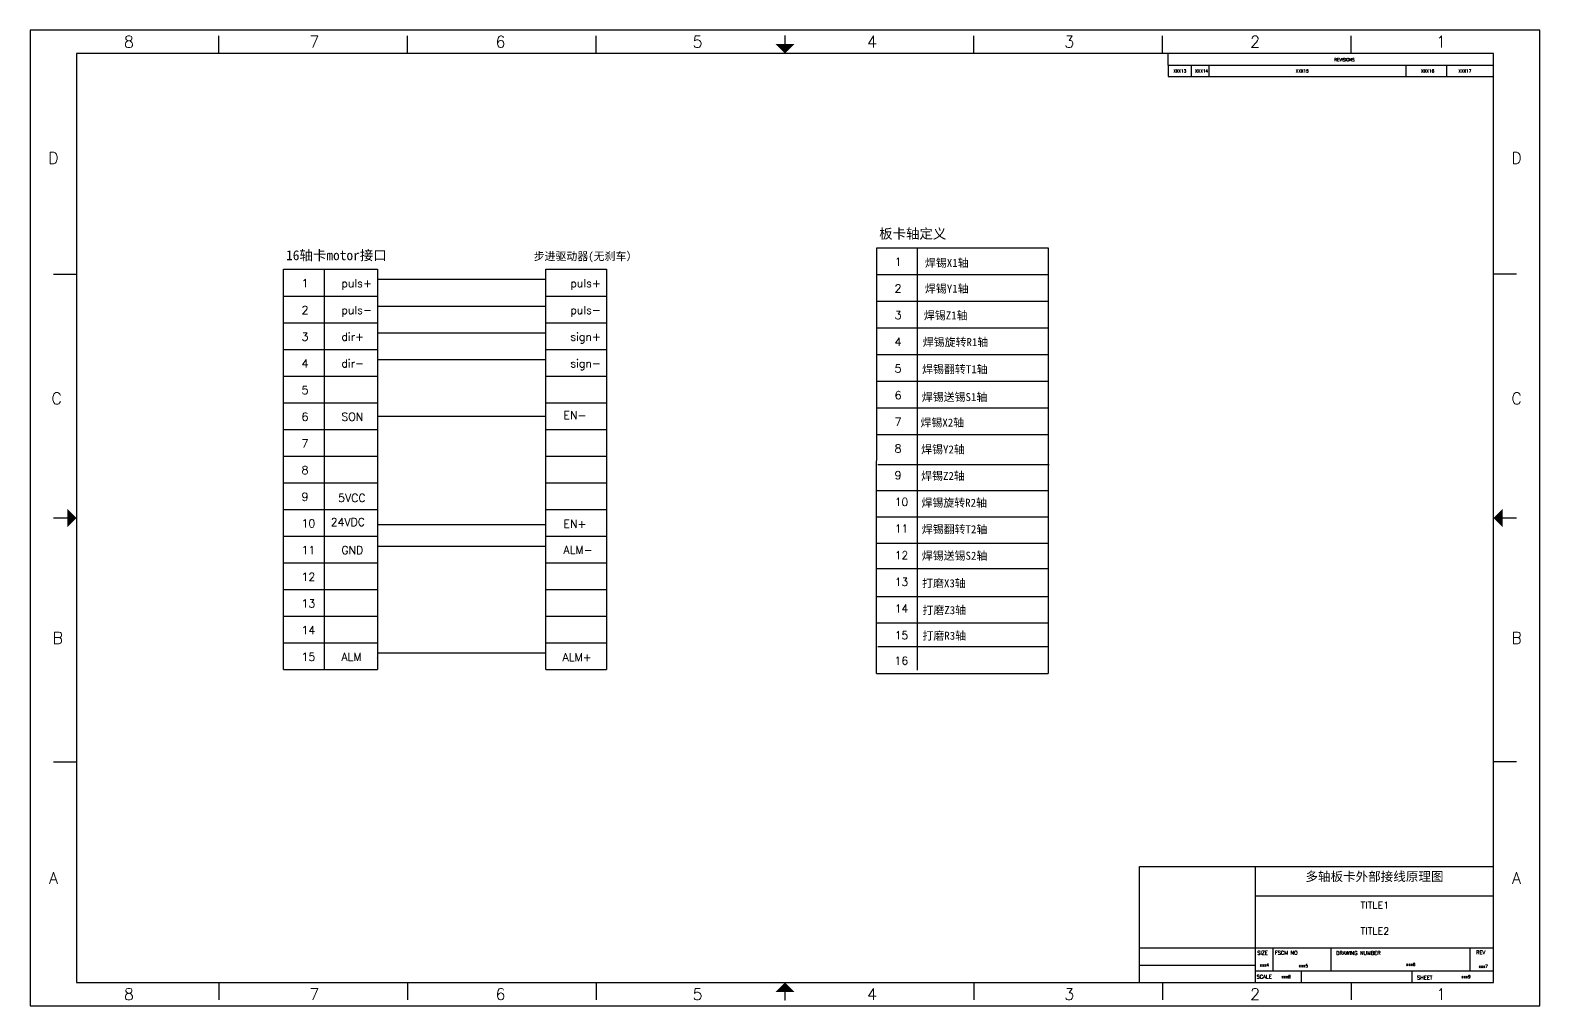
# Model space of a CAD drawing. Header units: millimetres. Extents: x 289 to 1705, y 227 to 667.
# Drawn here: x 1026 to 1705, y 229 to 667 of the extents above; entities that cross this region are included whole.
import ezdxf
from ezdxf.enums import TextEntityAlignment as Align

# ---------------------------------------------------------------- set-up
doc = ezdxf.new("R2010")
doc.units = ezdxf.units.MM
for name, color, linetype in [('SYMS', 7, 'Continuous'), ('TB_LABELS', 1, 'Continuous'), ('Title Block', 7, 'Continuous'), ('Viewport', 7, 'Continuous')]:
    doc.layers.add(name, color=color, linetype=linetype)
doc.styles.add('Roman', font='romans')
doc.styles.get("Standard").update_dxf_attribs({"font": 'txt', "bigfont": 'gbcbig.shx'})
doc.styles.add('WD', font='romans.shx')
doc.styles.add('宋体', font='', dxfattribs={"height": 23})
doc.styles.get('宋体').set_extended_font_data('NSimSun')

# ---------------------------------------------------------------- blocks, each defined once
blk = doc.blocks.new('ANSI_border_D')
blk.add_line((24.5, 20.25), (31.5, 20.25))
at = {"layer": 'Title Block'}
for p, q in [((0, 21), (0, 0)), ((32.5, 21), (0, 21)), ((4.062, 20.5), (4.062, 20.875)), ((8.125, 20.5), (8.125, 20.875)), ((12.187, 20.5), (12.187, 20.875)), ((16.25, 20.5), (16.25, 20.875)), ((20.312, 20.5), (20.312, 20.875)), ((24.375, 20.5), (24.375, 20.875)), ((28.437, 20.5), (28.437, 20.875)), ((32.5, 0), (32.5, 21)), ((32.5, 20.5), (32.5, 20.875)), ((1, 20.5), (1, 0.5)), ((31.5, 20.5), (1, 20.5)), ((24.5, 20.25), (24.5, 20.5)), ((31.5, 0.5), (31.5, 20.5)), ((0.5, 15.75), (1, 15.75)), ((32, 15.75), (31.5, 15.75)), ((0.5, 10.5), (1, 10.5)), ((31.5, 10.5), (32, 10.5)), ((0.5, 5.25), (1, 5.25)), ((32, 5.25), (31.5, 5.25)), ((1, 0.5), (31.5, 0.5)), ((4.062, 0.5), (4.062, 0.125)), ((8.125, 0.5), (8.125, 0.125)), ((12.187, 0.5), (12.187, 0.125)), ((16.25, 0.125), (16.25, 0.5)), ((20.312, 0.5), (20.312, 0.125)), ((24.375, 0.5), (24.375, 0.125)), ((28.437, 0.5), (28.437, 0.125)), ((32.5, 0.125), (32.5, 0.5)), ((0, 0), (32.5, 0))]:
    blk.add_line(p, q, dxfattribs=at)
at = {"layer": 'Title Block', "const_width": 0.02}
for points in [[(16.25, 20.9), (16.25, 20.7)], [(0.6, 10.5), (0.6, 10.5)], [(0.6, 10.5), (0.8, 10.5)], [(31.9, 10.5), (31.9, 10.5)], [(16.25, 0.1), (16.25, 0.3)]]:
    blk.add_lwpolyline(points, dxfattribs=at)
at = {"layer": 'Title Block'}
for points in [[(16.05, 20.7), (16.45, 20.7), (16.25, 20.5)], [(0.8, 10.3), (0.8, 10.7), (1, 10.5)], [(31.7, 10.3), (31.7, 10.7), (31.5, 10.5)], [(16.05, 0.3), (16.45, 0.3), (16.25, 0.5)]]:
    blk.add_solid(points, dxfattribs=at)
at = {"layer": 'Title Block', "style": 'Roman'}
for s, p in [('8', (2.125, 20.75)), ('7', (6.119, 20.75)), ('6', (10.125, 20.75)), ('5', (14.369, 20.75)), ('4', (18.125, 20.75)), ('3', (22.369, 20.75)), ('2', (26.369, 20.75)), ('1', (30.375, 20.75)), ('D', (0.5, 18.25)), ('D', (32, 18.25)), ('C', (0.571, 13.073)), ('C', (32, 13.073)), ('B', (0.595, 7.919)), ('B', (32, 7.919)), ('A', (0.5, 2.75)), ('A', (32, 2.75)), ('8', (2.125, 0.25)), ('7', (6.119, 0.25)), ('6', (10.125, 0.25)), ('5', (14.369, 0.25)), ('4', (18.125, 0.25)), ('3', (22.369, 0.25)), ('2', (26.369, 0.25)), ('1', (30.375, 0.25))]:
    blk.add_text(s, height=0.25, dxfattribs=at).set_placement(p, align=Align.MIDDLE_CENTER)
blk.add_text('REVISIONS', height=0.065, dxfattribs=at).set_placement((28.075, 20.332))
blk = doc.blocks.new('ANSI_tblock_desc_D')
for p, q in [((0, 0), (0, 2.5)), ((-7.62, 0), (0, 0))]:
    blk.add_line(p, q)
at = {"layer": 'Title Block'}
for p, q in [((-7.62, 0), (-7.62, 2.5)), ((-7.62, 2.5), (0, 2.5)), ((-5.12, 0), (-5.12, 2.5)), ((-5.12, 1.87), (0, 1.87)), ((-7.62, 0.75), (0, 0.75)), ((-4.74, 0.25), (-4.74, 0.75)), ((-3.49, 0.25), (-3.49, 0.75)), ((-0.5, 0.25), (-0.5, 0.75)), ((-7.62, 0.375), (-5.12, 0.375)), ((-5.12, 0.25), (0, 0.25)), ((-4.13, 0), (-4.13, 0.25)), ((-1.75, 0), (-1.75, 0.25))]:
    blk.add_line(p, q, dxfattribs=at)
at = {"color": 0, "style": 'Roman', "flags": 8}
for tag, p in [('FNAME', (-31.55, 5.5)), ('REVDATE', (-31.55, 2.5)), ('USER', (-31.55, -0.5))]:
    blk.add_attdef(tag, p, '', height=0.15, rotation=90, dxfattribs=at)
at = {"style": 'WD'}
for tag, p in [('PROJDESC', (-2.56, 2.185)), ('TITLE1', (-2.551, 1.591)), ('TITLE2', (-2.551, 1.033))]:
    blk.add_attdef(tag, text='', height=0.15, dxfattribs=at).set_placement(p, align=Align.CENTER)
at = {"flags": 1}
blk.add_attdef('WD_TB', (-6.745, 0.206), '', height=0.15, dxfattribs=at)
at = {"style": 'WD'}
for tag, p in [('SIZE', (-5.027, 0.348)), ('FSCM_NO', (-4.189, 0.329)), ('DWG_NO', (-1.877, 0.357)), ('REV', (-0.316, 0.319)), ('SCALE', (-4.56, 0.093)), ('SHEET', (-0.687, 0.093))]:
    blk.add_attdef(tag, p, '', height=0.065, dxfattribs=at)
at = {"layer": 'TB_LABELS', "style": 'WD'}
for s, p in [('SIZE', (-5.084, 0.68)), ('FSCM NO', (-4.705, 0.683)), ('DRAWING NUMBER', (-3.387, 0.675)), ('REV', (-0.372, 0.69)), ('SCALE', (-5.097, 0.167)), ('SHEET', (-1.643, 0.146))]:
    blk.add_text(s, height=0.08, dxfattribs=at).set_placement(p, align=Align.TOP_LEFT)
blk = doc.blocks.new('ANSI_REVblock_D')
for p, q in [((-7, 0), (-7, -0.25)), ((0, -0.25), (0, 0))]:
    blk.add_line(p, q)
at = {"layer": 'Title Block'}
for p, q in [((-7, 0), (0, 0)), ((-6.5, -0.25), (-6.5, 0)), ((-6.12, -0.25), (-6.12, 0)), ((-1.88, -0.25), (-1.88, 0)), ((-1, -0.25), (-1, 0)), ((-7, -0.25), (0, -0.25))]:
    blk.add_line(p, q, dxfattribs=at)
at = {"style": 'WD'}
for tag, p in [('ZONE', (-6.891, -0.16)), ('REV', (-6.42, -0.16)), ('DESCRIPTION', (-4.254, -0.16)), ('DATE', (-1.552, -0.16)), ('APPROVED', (-0.752, -0.16))]:
    blk.add_attdef(tag, p, '', height=0.065, dxfattribs=at)
at = {"flags": 1}
blk.add_attdef('WD_TB', (-5.793, -0.148), '', height=0.065, dxfattribs=at)
blk = doc.blocks.new('WDDOT')
for radius in [0.72, 0.449, 0.223]:
    blk.add_circle((0, 0), radius)

msp = doc.modelspace()

# ---------------------------------------------------------------- linework, layer by layer
at = {"color": 7}
for p, q in [((1406.44, 378.21), (1406.48, 569.63)), ((1406.44, 378.21), (1406.48, 569.63)), ((1406.48, 569.63), (1483.63, 569.63)), ((1406.48, 569.63), (1483.63, 569.63)), ((1424.66, 569.63), (1424.66, 379.63)), ((1483.63, 569.63), (1483.59, 378.21)), ((1139.69, 559.94), (1181.87, 559.94)), ((1139.69, 379.94), (1139.69, 559.94)), ((1157.87, 559.94), (1157.87, 379.94)), ((1181.87, 559.94), (1181.87, 379.94)), ((1257.67, 559.94), (1285.01, 559.94)), ((1257.67, 511.94), (1257.67, 559.94)), ((1285.01, 559.94), (1285.01, 511.94)), ((1406.48, 557.63), (1483.63, 557.63)), ((1181.87, 555.44), (1257.67, 555.44)), ((1139.69, 547.94), (1181.87, 547.94)), ((1181.87, 543.44), (1257.67, 543.44)), ((1257.67, 547.94), (1285.01, 547.94)), ((1406.48, 545.63), (1483.63, 545.63)), ((1139.69, 535.94), (1181.87, 535.94)), ((1181.87, 531.44), (1257.67, 531.44)), ((1257.67, 535.94), (1285.01, 535.94)), ((1406.48, 533.63), (1483.63, 533.63)), ((1139.69, 523.94), (1181.87, 523.94)), ((1257.67, 523.94), (1285.01, 523.94)), ((1181.87, 519.44), (1257.67, 519.44)), ((1406.48, 521.63), (1483.63, 521.63)), ((1139.69, 511.94), (1181.87, 511.94)), ((1257.67, 511.94), (1285.01, 511.94)), ((1257.67, 511.94), (1285.01, 511.94)), ((1257.67, 463.94), (1257.67, 511.94)), ((1285.01, 511.94), (1285.01, 463.94)), ((1406.48, 509.63), (1483.63, 509.63)), ((1139.69, 499.94), (1181.87, 499.94)), ((1257.67, 499.94), (1285.01, 499.94)), ((1406.48, 497.63), (1483.63, 497.63)), ((1181.87, 493.82), (1257.67, 493.82)), ((1139.69, 487.94), (1181.87, 487.94)), ((1257.67, 487.94), (1285.01, 487.94)), ((1406.76, 485.71), (1483.91, 485.71)), ((1406.76, 485.71), (1483.91, 485.71)), ((1139.69, 475.94), (1181.87, 475.94)), ((1257.67, 475.94), (1285.01, 475.94)), ((1406.95, 472.22), (1484.1, 472.22)), ((1139.69, 463.94), (1181.87, 463.94)), ((1257.67, 463.94), (1285.01, 463.94)), ((1257.67, 463.94), (1285.01, 463.94)), ((1257.67, 415.94), (1257.67, 463.94)), ((1285.01, 463.94), (1285.01, 415.94)), ((1406.21, 460.41), (1483.36, 460.41)), ((1139.69, 451.94), (1181.87, 451.94)), ((1257.67, 451.94), (1285.01, 451.94)), ((1406.21, 448.6), (1483.36, 448.6)), ((1181.87, 445.22), (1257.67, 445.22)), ((1139.69, 439.94), (1181.87, 439.94)), ((1181.87, 435.44), (1257.67, 435.44)), ((1257.67, 439.94), (1285.01, 439.94)), ((1406.58, 436.79), (1483.73, 436.79)), ((1139.69, 427.94), (1181.87, 427.94)), ((1257.67, 427.94), (1285.01, 427.94)), ((1406.58, 425.35), (1483.73, 425.35)), ((1139.69, 415.94), (1181.87, 415.94)), ((1257.67, 415.94), (1285.01, 415.94)), ((1257.67, 415.94), (1285.01, 415.94)), ((1257.67, 415.94), (1285.01, 415.94)), ((1257.67, 379.94), (1257.67, 415.94)), ((1285.01, 415.94), (1285.01, 379.94)), ((1406.45, 412.8), (1483.63, 412.8)), ((1139.69, 403.94), (1181.87, 403.94)), ((1257.67, 403.94), (1285.01, 403.94)), ((1406.44, 401), (1483.63, 401.01)), ((1139.69, 391.94), (1181.87, 391.94)), ((1181.87, 387.44), (1257.67, 387.44)), ((1257.67, 391.94), (1285.01, 391.94)), ((1406.95, 390.29), (1483.63, 390.29)), ((1139.69, 379.94), (1181.87, 379.94)), ((1257.67, 379.94), (1285.01, 379.94)), ((1406.44, 378.21), (1483.59, 378.21)), ((1406.44, 378.21), (1483.59, 378.21))]:
    msp.add_line(p, q, dxfattribs=at)

# ---------------------------------------------------------------- block references
at = {"xscale": 20.8949300070708, "yscale": 20.89493000705534, "zscale": 20.89493000706153}
msp.add_blockref('ANSI_REVblock_D', (1683.89, 651.82), dxfattribs=at).add_auto_attribs({'APPROVED': 'XXX17', 'DATE': 'XXX16', 'DESCRIPTION': 'XXX15', 'REV': 'XXX14', 'ZONE': 'XXX13'})
ref = msp.add_blockref('ANSI_tblock_desc_D', (1683.89, 239.14), dxfattribs=dict(xscale=20.8949300070708, yscale=20.89493000705534, zscale=20.89493000706153))
ref.add_attrib('PROJDESC', '多轴板卡外部接线原理图', dxfattribs={"height": 4.14, "style": '宋体'}).set_placement((1630.4, 284.8), align=Align.CENTER)
ref.add_attrib('TITLE1', 'TITLE1', dxfattribs={"height": 3.134, "style": 'WD'}).set_placement((1630.58, 272.39), align=Align.CENTER)
ref.add_attrib('TITLE2', 'TITLE2', dxfattribs={"height": 3.134, "style": 'WD'}).set_placement((1630.58, 260.73), align=Align.CENTER)
ref.add_attrib('SIZE', 'xxx4', (1578.84, 246.4), dxfattribs={"height": 1.358, "style": 'WD'})
ref.add_attrib('FSCM_NO', 'xxx5', (1596.36, 246.01), dxfattribs={"height": 1.358, "style": 'WD'})
ref.add_attrib('DWG_NO', 'xxx6', (1644.67, 246.61), dxfattribs={"height": 1.358, "style": 'WD'})
ref.add_attrib('REV', 'xxx7', (1677.28, 245.81), dxfattribs={"height": 1.358, "style": 'WD'})
ref.add_attrib('SCALE', 'xxx8', (1588.6, 241.08), dxfattribs={"height": 1.358, "style": 'WD'})
ref.add_attrib('SHEET', 'xxx9', (1669.53, 241.08), dxfattribs={"height": 1.358, "style": 'WD'})
at = {"layer": 'SYMS', "color": 7, "xscale": 0.1199999999998909, "yscale": 0.1199999999998909, "zscale": 0.1199999999998909}
msp.add_blockref('WDDOT', (1181.87, 385.05), dxfattribs=at)
at = {"layer": 'Viewport', "xscale": 20.8949300070708, "yscale": 20.89493000705534, "zscale": 20.89493000706153}
msp.add_blockref('ANSI_border_D', (1025.7, 228.7), dxfattribs=at)

# ---------------------------------------------------------------- texts
at = {"color": 7, "attachment_point": 1}
for s, insert, char_height, width in [('{\\fNSimSun|b0|i0|c134|p49;板卡轴定义}', (1407.57, 578.18), 4.4352, 46.1764), ('{\\fNSimSun|b0|i0|c134|p49;16轴卡motor接口}', (1140.78, 568.49), 4.4352, 46.1764), ('{\\fNSimSun|b0|i0|c134|p49;步进驱动器(无刹车）}', (1252.17, 567.61), 3.6, 51.2999), ('1', (1414.55, 565.13), 3.6, 17.441), ('{\\fSimSun|b0|i0|c134|p2;焊锡X1轴}', (1428.2, 564.63), 3.6, 49.1509), ('1', (1147.77, 555.44), 3.6, 17.441), ('puls+', (1165.68, 555.44), 3.6, 17.441), ('puls+', (1268.66, 555.44), 3.6, 17.441), ('2', (1414.55, 553.13), 3.6, 17.441), ('{\\fSimSun|b0|i0|c134|p2;焊锡Y1轴}', (1428.2, 553.05), 3.6, 37.5861), ('2', (1147.77, 543.44), 3.6, 17.441), ('puls-', (1165.68, 543.44), 3.6, 17.441), ('puls-', (1268.66, 543.44), 3.6, 17.441), ('3', (1414.55, 541.13), 3.6, 17.441), ('{\\fSimSun|b0|i0|c134|p2;焊锡Z1轴}', (1427.74, 541.01), 3.6, 41.3167), ('3', (1147.77, 531.44), 3.6, 17.441), ('dir+', (1165.68, 531.44), 3.6, 17.441), ('sign+', (1268.66, 531.44), 3.6, 17.441), ('4', (1414.55, 529.13), 3.6, 17.441), ('{\\fSimSun|b0|i0|c134|p2;焊锡旋转R1轴}', (1427.22, 529), 3.6, 35.7209), ('4', (1147.77, 519.44), 3.6, 17.441), ('dir-', (1165.68, 519.44), 3.6, 17.441), ('sign-', (1268.66, 519.44), 3.6, 17.441), ('5', (1414.55, 517.13), 3.6, 17.441), ('{\\fSimSun|b0|i0|c134|p2;焊锡翻转T1轴}', (1426.93, 516.79), 3.6, 44.6742), ('5', (1147.77, 507.44), 3.6, 17.441), ('6', (1414.55, 505.13), 3.6, 17.441), ('{\\fSimSun|b0|i0|c134|p2;焊锡送锡S1轴}', (1426.79, 504.29), 3.6, 32.3633), ('EN-', (1265.58, 496.11), 3.6, 17.441), ('6', (1147.77, 495.44), 3.6, 17.441), ('SON', (1165.68, 495.44), 3.6, 17.441), ('7', (1414.55, 493.13), 3.6, 17.441), ('{\\fSimSun|b0|i0|c134|p2;焊锡X2轴}', (1426.21, 492.8), 3.6, 35.3478), ('7', (1147.77, 483.44), 3.6, 17.441), ('8', (1414.55, 481.13), 3.6, 17.441), ('{\\fSimSun|b0|i0|c134|p2;焊锡Y2轴}', (1426.5, 480.73), 3.6, 34.2286), ('8', (1147.77, 471.44), 3.6, 17.441), ('9', (1414.55, 469.13), 3.6, 17.441), ('{\\fSimSun|b0|i0|c134|p2;焊锡Z2轴}', (1426.5, 468.81), 3.6, 44.6742), ('9', (1147.77, 459.44), 3.6, 17.441), ('5VCC', (1164.24, 458.92), 3.6, 17.441), ('10', (1414.55, 457.13), 3.6, 17.441), ('{\\fSimSun|b0|i0|c134|p2;焊锡旋转R2轴}', (1426.64, 456.75), 3.6, 37.5861), ('10', (1147.77, 447.44), 3.6, 17.441), ('24VDC', (1160.88, 448.09), 3.6, 17.441), ('EN+', (1265.58, 447.24), 3.6, 17.441), ('11', (1414.55, 445.13), 3.6, 17.441), ('{\\fSimSun|b0|i0|c134|p2;焊锡翻转T2轴}', (1426.79, 444.82), 3.6, 34.9747), ('11', (1147.77, 435.44), 3.6, 17.441), ('GND', (1165.68, 435.44), 3.6, 17.441), ('ALM-', (1265.58, 435.56), 3.6, 17.441), ('12', (1414.55, 433.13), 3.6, 17.441), ('{\\fSimSun|b0|i0|c134|p2;焊锡送锡S2轴}', (1426.79, 432.92), 3.6, 40.9437), ('12', (1147.77, 423.44), 3.6, 17.441), ('13', (1414.55, 421.13), 3.6, 17.441), ('{\\fSimSun|b0|i0|c134|p2;打磨X3轴}', (1426.93, 420.54), 3.6, 46.1665), ('13', (1147.77, 411.44), 3.6, 17.441), ('14', (1414.55, 409.13), 3.6, 17.441), ('{\\fSimSun|b0|i0|c134|p2;打磨Z3轴}', (1427.08, 408.45), 3.6, 43.182), ('14', (1147.77, 399.44), 3.6, 17.441), ('15', (1414.55, 397.13), 3.6, 17.441), ('{\\fSimSun|b0|i0|c134|p2;打磨R3轴}', (1427.08, 396.94), 3.6, 34.9747), ('15', (1147.77, 387.44), 3.6, 17.441), ('ALM', (1165.68, 387.44), 3.6, 17.441), ('ALM+', (1265.17, 387.23), 3.6, 17.441), ('16', (1414.52, 385.71), 3.6, 17.441)]:
    msp.add_mtext(s, dxfattribs=dict(at, insert=insert, char_height=char_height, width=width))

doc.saveas('drawing.dxf')
